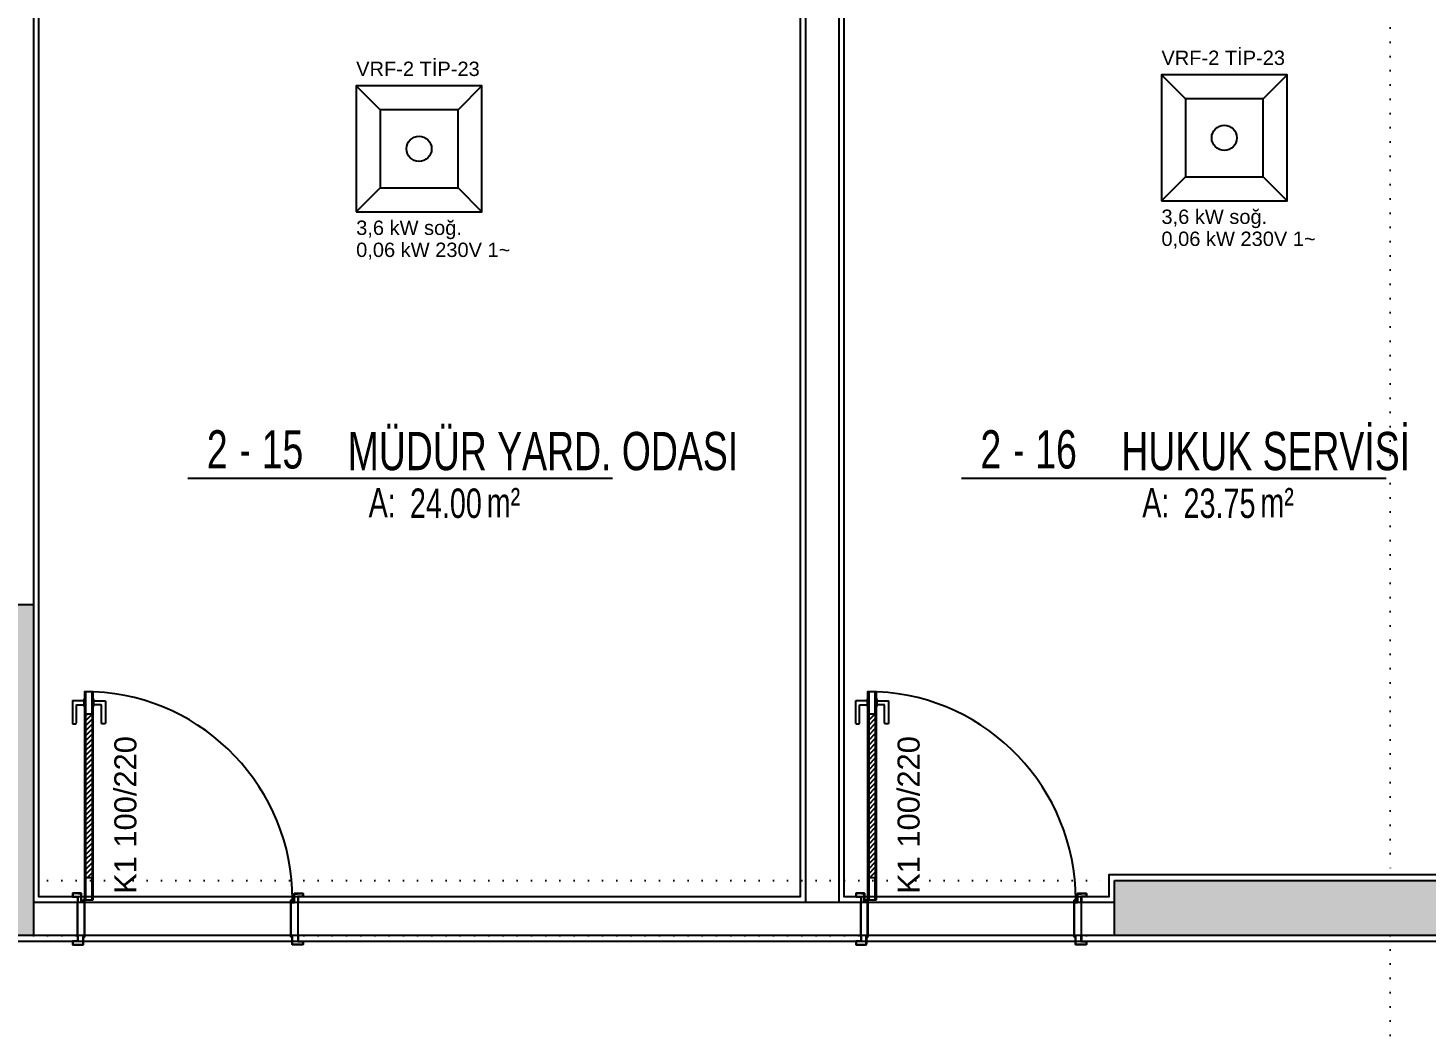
# Model space of a CAD drawing. Header units: inches. Extents: x 21 to 32698, y 13 to 3712.
# Drawn here: x 15354 to 15988, y 1820 to 2273 of the extents above; entities that cross this region are included whole.
import ezdxf
from ezdxf.enums import TextEntityAlignment as Align

# ---------------------------------------------------------------- set-up
doc = ezdxf.new("R2010")
doc.units = ezdxf.units.IN
doc.header["$MEASUREMENT"] = 0
doc.set_wipeout_variables(frame=1)
doc.linetypes.add('DOT', pattern=[6.35, 0, -6.35])
for name, color, linetype in [('MEK-ELK-ETIKET', 7, 'Continuous'), ('MEK-ELK-GUC', 6, 'Continuous'), ('MEK-ELK-VRF-IC', 4, 'Continuous')]:
    doc.layers.add(name, color=color, linetype=linetype)
for name, color, linetype, lineweight in [('Z_MİM_-KM-AREA-IDEN', 8, 'Continuous', 25), ('Z_MİM_-KM-BEAM-RAY', 8, 'DOT', 25), ('Z_MİM_-KM-DOOR', 8, 'Continuous', 25), ('Z_MİM_-KM-DOOR-1', 8, 'Continuous', 25), ('Z_MİM_-KM-DOOR-FRAM', 8, 'Continuous', 25), ('Z_MİM_-KM-DOOR-IDEN', 8, 'Continuous', 25), ('Z_MİM_-KM-PATTERN-00', 8, 'Continuous', 25), ('Z_MİM_-KM-PATTERN-STRC', 8, 'Continuous', 25), ('Z_MİM_-KM-STRC-CONCRETE', 8, 'Continuous', 25), ('Z_MİM_-KM-WALL', 8, 'Continuous', 25), ('Z_MİM_-KM-WALL-PLASTER', 8, 'Continuous', 25)]:
    doc.layers.add(name, color=color, linetype=linetype, lineweight=lineweight)
doc.styles.add('Arial_4', font='arial.ttf', dxfattribs={"height": 10})
doc.styles.add('MAH', font='arial.ttf', dxfattribs={"width": 0.8, "height": 17.5})
doc.styles.add('MEK_ELK', font='arial.ttf')
doc.styles.add('STYLE1', font='arial.ttf', dxfattribs={"height": 1})

# ---------------------------------------------------------------- blocks, each defined once
blk = doc.blocks.new('-KM_Kiriş İzi-2K')
at = {"layer": 'Z_MİM_-KM-BEAM-RAY'}
for p, q in [((640, 1575), (640, 905)), ((25, 1450), (25, 1030)), ((25, 905), (515, 905)), ((25, 880), (515, 880)), ((640, 880), (640, 680))]:
    blk.add_line(p, q, dxfattribs=at)
blk = doc.blocks.new('*U267')
at = {"layer": 'Z_MİM_-KM-PATTERN-00'}
h = blk.add_hatch(dxfattribs=at)
h.set_pattern_fill('ANSI31', color=256, scale=0.5, style=0)
h.set_pattern_definition([(45, (0, 0), (-1.122532, 1.122532), [])])
h.paths.add_polyline_path([(-93.4, 11.1), (-93.4, 85.48), (-96.4, 85.48), (-96.4, 11.1)])
at = {"layer": 'Z_MİM_-KM-DOOR-1'}
for p, q in [((-96.9, 92.21), (-97.08, 92.21)), ((-97.08, 92.21), (-97.08, 88.75)), ((-97.08, 88.75), (-96.9, 88.75)), ((-92.9, 92.21), (-92.72, 92.21)), ((-92.72, 88.75), (-92.9, 88.75)), ((-92.72, 92.21), (-92.72, 88.75)), ((-96.4, 85.48), (-96.4, 11.1)), ((-93.4, 85.48), (-93.4, 11.1))]:
    blk.add_line(p, q, dxfattribs=at)
blk.add_lwpolyline([(-96.4, 95.48), (-96.4, 85.48), (-93.4, 85.48), (-93.4, 95.48)], close=True, dxfattribs=at)
for points in [[(-97.08, 91.39), (-102, 91.39, 0.414214), (-102.36, 91.03), (-102.36, 81.29, 0.414214), (-102, 80.92), (-100.91, 80.92, 0.414214), (-100.54, 81.29), (-100.54, 89.21, -0.414214), (-100.18, 89.57), (-97.08, 89.57)], [(-92.72, 91.39), (-87.71, 91.39, -0.414214), (-87.35, 91.03), (-87.35, 81.29, -0.414214), (-87.71, 80.92), (-88.8, 80.92, -0.414214), (-89.17, 81.29), (-89.17, 89.21, 0.414214), (-89.53, 89.57), (-92.72, 89.57)]]:
    blk.add_lwpolyline(points, format="xyb", dxfattribs=at)
blk.add_wipeout([(0, 3.5), (0, -18.5), (-99.8, -18.7), (-99.8, 3.7)])
for points in [[(-92.9, 1.1), (-92.9, 95.48), (-96.9, 95.48), (-96.9, 1.1)], [(-96.4, 11.1), (-96.4, 1.1), (-93.4, 1.1), (-93.4, 11.1)]]:
    blk.add_lwpolyline(points, close=True, dxfattribs=at)
for points in [[(-100, -15), (-100, -17.5), (-102, -17.5, 0.414214), (-102.3, -17.8), (-102.3, -18.9, 0.414214), (-102, -19.2), (-97.6, -19.2, 0.414214), (-97.3, -18.9), (-97.3, -15.7), (-96.95, -15.7, 0.414214), (-96.7, -15.45), (-96.7, 0.9, 0.414214), (-96.9, 1.1), (-97.48, 1.1, 0.458526), (-97.58, 0.99), (-97.47, 0.21, -0.458526), (-97.57, 0.1), (-98.1, 0.1, -0.414214), (-98.2, 0.2), (-98.2, 3.9, 0.414214), (-98.5, 4.2), (-102, 4.2, 0.414214), (-102.3, 3.9), (-102.3, 2.8, 0.414214), (-102, 2.5), (-101.2, 2.5), (-100, 2.5), (-100, 0), (-100, 0)], [(-99.8, -15), (-99.8, -17.7), (-102, -17.7, 0.414214), (-102.1, -17.8), (-102.1, -18.9, 0.414214), (-102, -19), (-97.6, -19, 0.414214), (-97.5, -18.9), (-97.5, -15.5), (-96.95, -15.5, 0.414214), (-96.9, -15.45), (-96.9, 0.9), (-97.37, 0.9), (-97.27, 0.24, -0.458526), (-97.57, -0.1), (-98.1, -0.1, -0.414214), (-98.4, 0.2), (-98.4, 3.9, 0.414214), (-98.5, 4), (-102, 4, 0.414214), (-102.1, 3.9), (-102.1, 2.8, 0.414214), (-102, 2.7), (-101.2, 2.7), (-99.8, 2.7), (-99.8, 0)], [(0, -15), (0, -17.5), (2, -17.5, -0.414214), (2.3, -17.8), (2.3, -18.9, -0.414214), (2, -19.2), (-2.4, -19.2, -0.414214), (-2.7, -18.9), (-2.7, -15.7), (-3.05, -15.7, -0.414214), (-3.3, -15.45), (-3.3, 0.9, -0.414214), (-3.1, 1.1), (-2.52, 1.1, -0.458526), (-2.42, 0.99), (-2.53, 0.21, 0.458526), (-2.43, 0.1), (-1.9, 0.1, 0.414214), (-1.8, 0.2), (-1.8, 3.9, -0.414214), (-1.5, 4.2), (2, 4.2, -0.414214), (2.3, 3.9), (2.3, 2.8, -0.414214), (2, 2.5), (1.2, 2.5), (0, 2.5), (0, 0), (0, 0)], [(-0.2, -15), (-0.2, -17.7), (2, -17.7, -0.414214), (2.1, -17.8), (2.1, -18.9, -0.414214), (2, -19), (-2.4, -19, -0.414214), (-2.5, -18.9), (-2.5, -15.5), (-3.05, -15.5, -0.414214), (-3.1, -15.45), (-3.1, 0.9), (-2.63, 0.9), (-2.73, 0.24, 0.458526), (-2.43, -0.1), (-1.9, -0.1, 0.414214), (-1.6, 0.2), (-1.6, 3.9, -0.414214), (-1.5, 4), (2, 4, -0.414214), (2.1, 3.9), (2.1, 2.8, -0.414214), (2, 2.7), (1.2, 2.7), (-0.2, 2.7), (-0.2, 0)]]:
    blk.add_lwpolyline(points, format="xyb", dxfattribs=at)
at = {"layer": 'Z_MİM_-KM-DOOR-FRAM', "ltscale": 0.2}
blk.add_arc((-97.08, 1.03), 94.56, 0.14052, 87.16908, dxfattribs=at)
at = {"layer": 'Z_MİM_-KM-WALL'}
for p, q in [((-100, -15), (-100, 0)), ((0, -15), (0, 0))]:
    blk.add_line(p, q, dxfattribs=at)
at = {"layer": 'Z_MİM_-KM-DOOR-IDEN', "color": 7, "insert": (-73.18, 3.88), "char_height": 10, "width": 99.9901, "attachment_point": 7, "rotation": 90, "style": 'STYLE1'}
blk.add_mtext('K1 100/220', dxfattribs=at)
blk = doc.blocks.new('-KM_Kolon-2K')
at = {"layer": 'Z_MİM_-KM-PATTERN-STRC'}
for points in [[(0, 1030), (25, 1030), (25, 880), (0, 880)], [(515, 905), (665, 905), (665, 880), (515, 880)]]:
    blk.add_hatch(color=256, dxfattribs=at).paths.add_polyline_path(points, flags=0)
at = {"layer": 'Z_MİM_-KM-STRC-CONCRETE'}
for points in [[(0, 1030), (25, 1030), (25, 880), (0, 880)], [(515, 905), (665, 905), (665, 880), (515, 880)]]:
    blk.add_lwpolyline(points, close=True, dxfattribs=at)
blk = doc.blocks.new('*U121')
blk.add_line((0, 0), (192.45, 0))
at = {"color": 7, "style": 'MAH', "width": 0.6}
blk.add_text('-', height=17.07, dxfattribs=at).set_placement((25.99, 13.11), align=Align.MIDDLE_CENTER)
at = {"color": 7, "style": 'Arial_4', "width": 0.7}
for s, p in [('A:', (81.91, -17.69)), ('m² ', (135.42, -17.69))]:
    blk.add_text(s, height=13.333, dxfattribs=at).set_placement(p)
for tag, p in [('K', (8.57, 13.11)), ('00', (33.43, 13.11)), ('MAHALADI', (72.42, 12.35))]:
    blk.add_attdef(tag, text='', height=17.33, dxfattribs=at).set_placement(p, align=Align.MIDDLE_LEFT)
blk.add_attdef('27.00', text='', height=13.33, dxfattribs=at).set_placement((133.25, -11.29), align=Align.MIDDLE_RIGHT)
blk = doc.blocks.new('MEK_VRF_KASET_570')
for p, q in [((-28.5, 28.5), (-17.67, 17.67)), ((28.5, 28.5), (17.67, 17.67)), ((-28.5, -28.5), (-17.67, -17.67)), ((28.5, -28.5), (17.67, -17.67))]:
    blk.add_line(p, q)
for points in [[(-28.5, -28.5), (28.5, -28.5), (28.5, 28.5), (-28.5, 28.5)], [(-17.67, -17.67), (17.67, -17.67), (17.67, 17.67), (-17.67, 17.67)]]:
    blk.add_lwpolyline(points, close=True)
blk.add_circle((0, 0), 5.7)

msp = doc.modelspace()

# ---------------------------------------------------------------- linework, layer by layer
at = {"layer": 'Z_MİM_-KM-WALL'}
for p, q in [((15706.71, 2562.08), (15706.71, 1877.09)), ((15721.71, 2562.08), (15721.71, 1877.09)), ((15356.71, 2432.08), (15356.71, 2012.08)), ((15971.76, 1862.08), (15971.71, 1862.08))]:
    msp.add_line(p, q, dxfattribs=at)

# ---------------------------------------------------------------- block references
at = {"layer": 'MEK-ELK-VRF-IC'}
for p in [(15896.5, 2223.5), (15531.5, 2218.5)]:
    msp.add_blockref('MEK_VRF_KASET_570', p, dxfattribs=at)
at = {"layer": 'Z_MİM_-KM-AREA-IDEN'}
for p, values in [((15426.73, 2069.23), {'27.00': '24.00', '00': '15', 'K': '2', 'MAHALADI': 'MÜDÜR YARD. ODASI'}), ((15777.39, 2069.23), {'27.00': '23.75', '00': '16', 'K': '2', 'MAHALADI': 'HUKUK SERVİSİ'})]:
    msp.add_blockref('*U121', p, dxfattribs=at).add_auto_attribs(values)
at = {"layer": 'Z_MİM_-KM-BEAM-RAY'}
msp.add_blockref('-KM_Kiriş İzi-2K', (15331.71, 982.08), dxfattribs=at)

# ---------------------------------------------------------------- texts
at = {"layer": 'MEK-ELK-ETIKET', "style": 'MEK_ELK'}
for s, p in [('VRF-2 TİP-23', (15868, 2256.5)), ('VRF-2 TİP-23', (15503, 2251.5)), ('3,6 kW soğ.', (15503, 2179.5)), ('3,6 kW soğ.', (15868, 2184.5))]:
    msp.add_text(s, height=6.5, dxfattribs=at).set_placement(p)
at = {"layer": 'MEK-ELK-GUC', "style": 'MEK_ELK'}
for p in [(15868, 2174.5), (15503, 2169.5)]:
    msp.add_text('0,06 kW 230V 1~', height=6.5, dxfattribs=at).set_placement(p)

# ---------------------------------------------------------------- next in the draw order: block references
at = {"layer": 'Z_MİM_-KM-DOOR', "ltscale": 1.5}
for p in [(15476.71, 1877.08), (15831.71, 1877.08)]:
    msp.add_blockref('*U267', p, dxfattribs=at)

# ---------------------------------------------------------------- next in the draw order: linework, layer by layer
at = {"layer": 'Z_MİM_-KM-WALL'}
for p, q in [((15846.71, 1877.08), (15356.71, 1877.08)), ((15846.71, 1862.08), (15356.71, 1862.08))]:
    msp.add_line(p, q, dxfattribs=at)
at = {"layer": 'Z_MİM_-KM-WALL-PLASTER'}
msp.add_lwpolyline([(15041.71, 1859.58), (16644.21, 1859.58), (16644.21, 2089.58), (16699.22, 2089.58), (16699.22, 2582.08)], dxfattribs=at)
for points in [[(15359.21, 2559.58), (15704.21, 2559.58), (15704.21, 1879.59), (15359.21, 1879.58)], [(15724.21, 2559.58), (15934.21, 2559.58), (15934.21, 2554.58), (16069.21, 2554.58), (16069.21, 1879.58), (15999.21, 1879.58), (15999.21, 1889.58), (15844.21, 1889.58), (15844.21, 1879.58), (15724.21, 1879.58)]]:
    msp.add_lwpolyline(points, close=True, dxfattribs=at)

# ---------------------------------------------------------------- next in the draw order: block references
at = {"layer": 'Z_MİM_-KM-STRC-CONCRETE'}
msp.add_blockref('-KM_Kolon-2K', (15331.71, 982.08), dxfattribs=at)

doc.saveas('drawing.dxf')
